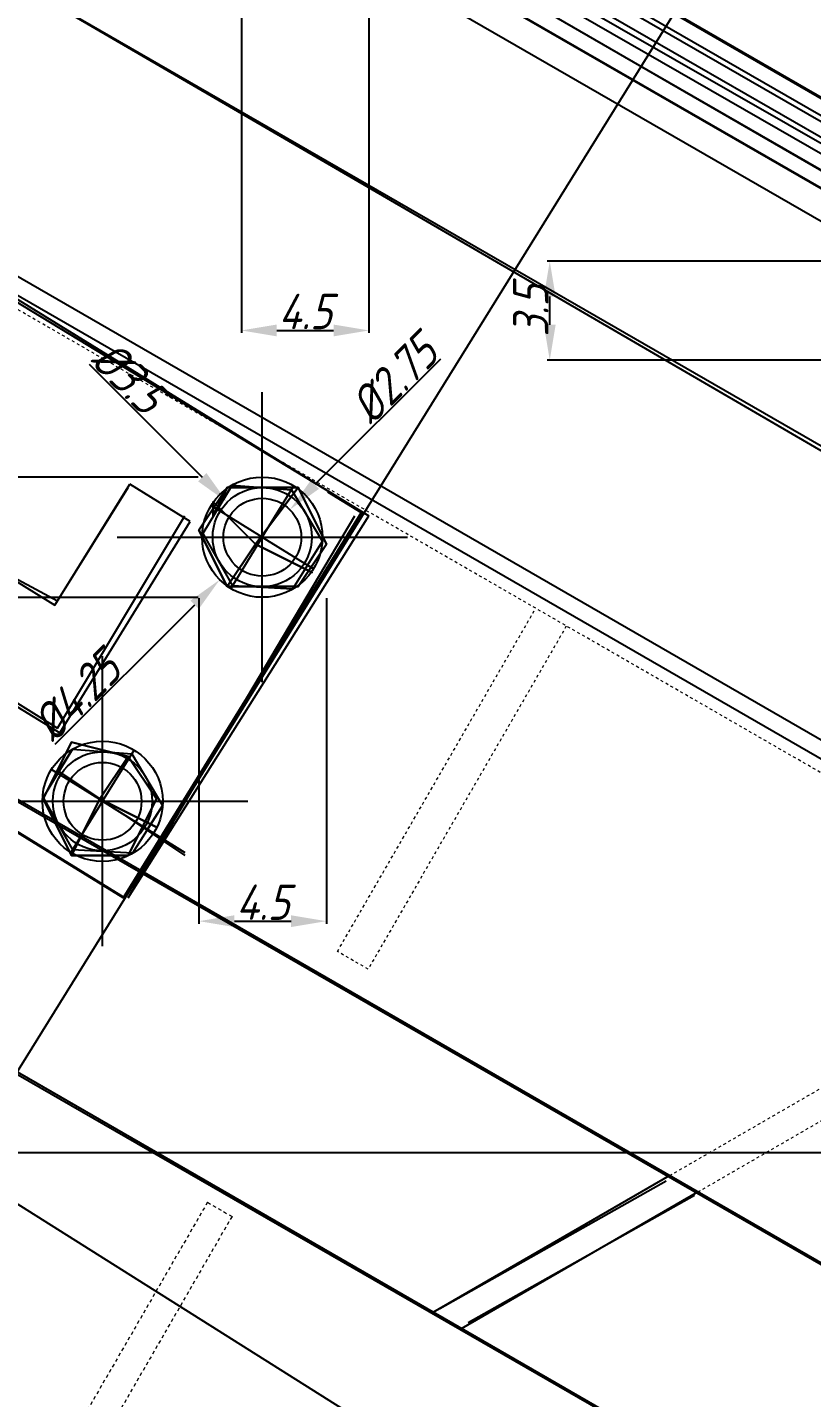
# Model space of a CAD drawing. Header units: millimetres. Extents: x 2787 to 6144, y -18 to 478.
# Drawn here: x 3219.94 to 3247.63, y 214.35 to 262.76 of the extents above; entities that cross this region are included whole.
import ezdxf

# ---------------------------------------------------------------- set-up
doc = ezdxf.new("R2010")
doc.units = ezdxf.units.MM
for name, pattern in [('ACAD_ISO02W100', [15, 12, -3]), ('CENTER', [50.8, 31.75, -6.35, 6.35, -6.35]), ('CENTER2', [28.575, 19.05, -3.175, 3.175, -3.175]), ('HIDDEN', [0.2, 0.1, -0.1])]:
    doc.linetypes.add(name, pattern=pattern)
for name, color, linetype in [('ADIM', 3, 'Continuous'), ('ADIM_CENTER', 1, 'Continuous'), ('ADIM_CLEAN', 3, 'Continuous'), ('ADIM_CLEAN_L', 3, 'Continuous')]:
    doc.layers.add(name, color=color, linetype=linetype)
for name, color, linetype, lineweight in [('图层1', 1, 'CENTER2', 25), ('图层2', 160, 'Continuous', 25), ('虚线', 8, 'ACAD_ISO02W100', 13)]:
    doc.layers.add(name, color=color, linetype=linetype, lineweight=lineweight)
doc.styles.get("Standard").update_dxf_attribs({"font": 'gbeitc.shx', "bigfont": 'gbcbig.shx'})
doc.dimstyles.new('ADIM', dxfattribs={"dimscale": 0.5, "dimtxt": 2.5, "dimasz": 2.5, "dimexe": 0.18, "dimexo": 0.0625, "dimgap": 0.09, "dimtad": 1, "dimdec": 4, "dimzin": 0, "dimdsep": 46, "dimtxsty": 'Standard', "dimcen": 0.09, "dimadec": 0, "dimazin": 0, "dimtfac": 1, "dimtdec": 4, "dimtofl": 0, "dimtmove": 0, "dimatfit": 3, "dimfxl": 1, "dimtolj": 1, "dimtzin": 0, "dimarcsym": 0})

# ---------------------------------------------------------------- blocks, each defined once
blk = doc.blocks.new('*D18')
at = {"layer": 'ADIM', "color": 0, "lineweight": -2, "transparency": 16777216}
for p, q in [((3249.969, 223), (3116.64, 223)), ((3116.73, 172.25), (3116.73, 221.75)), ((3249.969, 171), (3116.64, 171))]:
    blk.add_line(p, q, dxfattribs=at)
at = {"layer": 'ADIM', "color": 0, "transparency": 16777216}
for points in [[(3116.521, 221.75), (3116.938, 221.75), (3116.73, 223)], [(3116.521, 172.25), (3116.938, 172.25), (3116.73, 171)]]:
    blk.add_solid(points, dxfattribs=at)
at = {"layer": 'Defpoints', "color": 0, "transparency": 16777216}
for p in [(3116.73, 223), (3250, 223), (3250, 171)]:
    blk.add_point(p, dxfattribs=at)
at = {"layer": 'ADIM', "color": 0, "transparency": 16777216, "insert": (3116.06, 197), "char_height": 1.25, "attachment_point": 5, "rotation": 90}
blk.add_mtext('\\A1;52', dxfattribs=at)
blk = doc.blocks.new('*D116')
at = {"layer": 'ADIM', "color": 0, "lineweight": -2, "transparency": 16777216}
for p, q in [((3192.516, 238.027), (3223.95, 288.725)), ((3247.84, 273.808), (3224.965, 287.99)), ((3217.516, 222.527), (3248.95, 273.225))]:
    blk.add_line(p, q, dxfattribs=at)
at = {"layer": 'ADIM', "color": 0, "transparency": 16777216}
for points in [[(3225.074, 288.167), (3224.855, 287.813), (3223.902, 288.649)], [(3247.95, 273.985), (3247.73, 273.63), (3248.902, 273.149)]]:
    blk.add_solid(points, dxfattribs=at)
at = {"layer": 'Defpoints', "color": 0, "transparency": 16777216}
for p in [(3223.902, 288.649), (3192.5, 238), (3217.5, 222.5)]:
    blk.add_point(p, dxfattribs=at)
at = {"layer": 'ADIM', "color": 0, "transparency": 16777216, "insert": (3236.755, 281.468), "char_height": 1.25, "attachment_point": 5, "rotation": 328.2011}
blk.add_mtext('\\A1;29.42', dxfattribs=at)
blk = doc.blocks.new('*D119')
at = {"layer": 'ADIM', "color": 0, "lineweight": -2, "transparency": 16777216}
for p, q in [((3217.526, 222.483), (3247.006, 203.922)), ((3209.026, 208.983), (3238.506, 190.422)), ((3239.095, 191.528), (3246.263, 202.913))]:
    blk.add_line(p, q, dxfattribs=at)
at = {"layer": 'ADIM', "color": 0, "transparency": 16777216}
for points in [[(3246.087, 203.024), (3246.44, 202.802), (3246.929, 203.97)], [(3238.919, 191.639), (3239.272, 191.417), (3238.429, 190.47)]]:
    blk.add_solid(points, dxfattribs=at)
at = {"layer": 'Defpoints', "color": 0, "transparency": 16777216}
for p in [(3217.5, 222.5), (3209, 209), (3246.929, 203.97)]:
    blk.add_point(p, dxfattribs=at)
at = {"layer": 'ADIM', "color": 0, "transparency": 16777216, "insert": (3242.112, 197.577), "char_height": 1.25, "attachment_point": 5, "rotation": 57.8043}
blk.add_mtext('\\A1;15.95', dxfattribs=at)
blk = doc.blocks.new('*D139')
at = {"layer": 'ADIM', "color": 0, "lineweight": -2, "transparency": 16777216}
for p, q in [((3226, 242.59), (3226, 231.09)), ((3230.5, 242.59), (3230.5, 231.09)), ((3227.25, 231.18), (3229.25, 231.18))]:
    blk.add_line(p, q, dxfattribs=at)
at = {"layer": 'ADIM', "color": 0, "transparency": 16777216}
for points in [[(3227.25, 231.388), (3227.25, 230.971), (3226, 231.18)], [(3229.25, 231.388), (3229.25, 230.971), (3230.5, 231.18)]]:
    blk.add_solid(points, dxfattribs=at)
at = {"layer": 'Defpoints', "color": 0, "transparency": 16777216}
for p in [(3226, 242.621), (3230.5, 242.621), (3230.5, 231.18)]:
    blk.add_point(p, dxfattribs=at)
at = {"layer": 'ADIM', "color": 0, "transparency": 16777216, "insert": (3228.25, 231.85), "char_height": 1.25, "attachment_point": 5}
blk.add_mtext('\\A1;4.5', dxfattribs=at)
blk = doc.blocks.new('*D140')
at = {"layer": 'ADIM', "color": 0, "lineweight": -2, "transparency": 16777216}
for p, q in [((3225.969, 246.871), (3214.805, 246.871)), ((3214.895, 243.871), (3214.895, 245.621)), ((3225.969, 242.621), (3214.805, 242.621))]:
    blk.add_line(p, q, dxfattribs=at)
at = {"layer": 'ADIM', "color": 0, "transparency": 16777216}
for points in [[(3214.687, 245.621), (3215.103, 245.621), (3214.895, 246.871)], [(3214.687, 243.871), (3215.103, 243.871), (3214.895, 242.621)]]:
    blk.add_solid(points, dxfattribs=at)
at = {"layer": 'Defpoints', "color": 0, "transparency": 16777216}
for p in [(3214.895, 246.871), (3226, 246.871), (3226, 242.621)]:
    blk.add_point(p, dxfattribs=at)
at = {"layer": 'ADIM', "color": 0, "transparency": 16777216, "insert": (3214.225, 244.746), "char_height": 1.25, "attachment_point": 5, "rotation": 90}
blk.add_mtext('\\A1;4.25', dxfattribs=at)
blk = doc.blocks.new('*D141')
at = {"layer": 'ADIM', "color": 0, "lineweight": -2, "transparency": 16777216}
for p, q in [((3234.531, 251.042), (3230.092, 246.603)), ((3228.191, 244.746), (3228.281, 244.746)), ((3228.236, 244.701), (3228.236, 244.791))]:
    blk.add_line(p, q, dxfattribs=at)
at = {"layer": 'ADIM', "color": 0, "transparency": 16777216}
blk.add_solid([(3229.944, 246.75), (3230.239, 246.455), (3229.208, 245.719)], dxfattribs=at)
at = {"layer": 'Defpoints', "color": 0, "transparency": 16777216}
for p in [(3229.208, 245.719), (3228.236, 244.746)]:
    blk.add_point(p, dxfattribs=at)
at = {"layer": 'ADIM', "color": 0, "transparency": 16777216, "insert": (3232.874, 250.333), "char_height": 1.25, "attachment_point": 5, "rotation": 45}
blk.add_mtext('\\A1;%%c2.75', dxfattribs=at)
blk = doc.blocks.new('*D142')
at = {"layer": 'ADIM', "color": 0, "lineweight": -2, "transparency": 16777216}
for p, q in [((3222.12, 250.862), (3226.114, 246.868)), ((3228.191, 244.746), (3228.281, 244.746)), ((3228.236, 244.701), (3228.236, 244.791))]:
    blk.add_line(p, q, dxfattribs=at)
at = {"layer": 'ADIM', "color": 0, "transparency": 16777216}
blk.add_solid([(3226.262, 247.015), (3225.967, 246.72), (3226.998, 245.984)], dxfattribs=at)
at = {"layer": 'Defpoints', "color": 0, "transparency": 16777216}
for p in [(3226.998, 245.984), (3228.236, 244.746)]:
    blk.add_point(p, dxfattribs=at)
at = {"layer": 'ADIM', "color": 0, "transparency": 16777216, "insert": (3223.519, 250.411), "char_height": 1.25, "attachment_point": 5, "rotation": 315}
blk.add_mtext('\\A1;%%c3.5', dxfattribs=at)
blk = doc.blocks.new('*D143')
at = {"layer": 'ADIM', "color": 0, "lineweight": -2, "transparency": 16777216}
for p, q in [((3228.191, 244.746), (3228.281, 244.746)), ((3228.236, 244.701), (3228.236, 244.791)), ((3220.922, 237.433), (3225.849, 242.36))]:
    blk.add_line(p, q, dxfattribs=at)
at = {"layer": 'ADIM', "color": 0, "transparency": 16777216}
blk.add_solid([(3225.702, 242.507), (3225.996, 242.213), (3226.733, 243.244)], dxfattribs=at)
at = {"layer": 'Defpoints', "color": 0, "transparency": 16777216}
for p in [(3228.236, 244.746), (3226.733, 243.244)]:
    blk.add_point(p, dxfattribs=at)
at = {"layer": 'ADIM', "color": 0, "transparency": 16777216, "insert": (3221.667, 239.126), "char_height": 1.25, "attachment_point": 5, "rotation": 45}
blk.add_mtext('\\A1;%%c4.25', dxfattribs=at)
blk = doc.blocks.new('*D285')
at = {"layer": 'ADIM', "color": 0, "lineweight": -2, "transparency": 16777216}
for p, q in [((3227.497, 263.469), (3227.497, 251.961)), ((3232, 263.469), (3232, 251.961)), ((3228.747, 252.051), (3230.75, 252.051))]:
    blk.add_line(p, q, dxfattribs=at)
at = {"layer": 'ADIM', "color": 0, "transparency": 16777216}
for points in [[(3228.747, 252.259), (3228.747, 251.842), (3227.497, 252.051)], [(3230.75, 252.259), (3230.75, 251.842), (3232, 252.051)]]:
    blk.add_solid(points, dxfattribs=at)
at = {"layer": 'Defpoints', "color": 0, "transparency": 16777216}
for p in [(3227.497, 263.5), (3232, 263.5), (3232, 252.051)]:
    blk.add_point(p, dxfattribs=at)
at = {"layer": 'ADIM', "color": 0, "transparency": 16777216, "insert": (3229.748, 252.721), "char_height": 1.25, "attachment_point": 5}
blk.add_mtext('\\A1;4.5', dxfattribs=at)
blk = doc.blocks.new('*D296')
at = {"layer": 'ADIM', "color": 0, "lineweight": -2, "transparency": 16777216}
for p, q in [((3248.969, 254.5), (3238.294, 254.5)), ((3238.384, 252.25), (3238.384, 253.25)), ((3248.969, 251), (3238.294, 251))]:
    blk.add_line(p, q, dxfattribs=at)
at = {"layer": 'ADIM', "color": 0, "transparency": 16777216}
for points in [[(3238.176, 253.25), (3238.593, 253.25), (3238.384, 254.5)], [(3238.176, 252.25), (3238.593, 252.25), (3238.384, 251)]]:
    blk.add_solid(points, dxfattribs=at)
at = {"layer": 'Defpoints', "color": 0, "transparency": 16777216}
for p in [(3238.384, 254.5), (3249, 254.5), (3249, 251)]:
    blk.add_point(p, dxfattribs=at)
at = {"layer": 'ADIM', "color": 0, "transparency": 16777216, "insert": (3237.714, 252.75), "char_height": 1.25, "attachment_point": 5, "rotation": 90}
blk.add_mtext('\\A1;3.5', dxfattribs=at)

msp = doc.modelspace()

# ---------------------------------------------------------------- linework, layer by layer
at = {"color": 7, "linetype": 'Continuous'}
for p, q in [((3311.37935, 222.77051), (2940.37771, 437.16871)), ((3311.73816, 223.42938), (2941.40234, 437.44281)), ((2938.07939, 435.90163), (3310.39692, 221.03064)), ((2937.57954, 435.03552), (3309.89707, 220.16453)), ((3301.98786, 206.39642), (2916.78722, 428.70611)), ((3293.99028, 192.53862), (2941.90922, 395.73441)), ((3311.15737, 222.3774), (3216.17537, 277.21528)), ((3310.66574, 221.50672), (3215.67544, 276.3494)), ((3214.76382, 267.12983), (3260.66779, 240.63784)), ((3289.57889, 185.43401), (3210.45581, 231.11574)), ((3234.26764, 217.36797), (3242.61721, 222.19054)), ((3235.26754, 216.79068), (3243.61731, 221.61337))]:
    msp.add_line(p, q, dxfattribs=at)
for p, q in [((3220.91583, 242.33948), (3223.56404, 246.61435)), ((3225.6916, 245.30153), (3223.56404, 246.61435)), ((3214.74591, 246.14666), (3220.91583, 242.33948)), ((3221.08151, 237.8304), (3225.6916, 245.30153)), ((3212.78403, 242.9504), (3221.08151, 237.8304))]:
    msp.add_line(p, q)
msp.add_lwpolyline([(3230.53268, 246.35345), (3231.72125, 245.62004), (3223.3192, 232.00367), (3198.10764, 247.56059), (3206.50968, 261.17696), (3219.26119, 253.30859)])
msp.add_lwpolyline([(3198.17461, 247.55873), (3223.38617, 232.00181), (3231.78822, 245.61818), (3206.57666, 261.1751)], close=True)
for centre, radius in [((3228.23558, 244.74644), 2.125), ((3228.23558, 244.74644), 1.375), ((3222.59541, 235.4156), 2.125), ((3222.59541, 235.4156), 1.375)]:
    msp.add_circle(centre, radius)
at = {"layer": 'ADIM_CENTER', "linetype": 'CENTER'}
for p, q in [((3228.23558, 239.62144), (3228.23558, 249.87144)), ((3228.23558, 239.99644), (3228.23558, 249.49644)), ((3228.23558, 240.37144), (3228.23558, 249.12144)), ((3223.11058, 244.74644), (3233.36058, 244.74644)), ((3223.48558, 244.74644), (3232.98558, 244.74644)), ((3223.86058, 244.74644), (3232.61058, 244.74644)), ((3222.59541, 230.2906), (3222.59541, 240.5406)), ((3222.59541, 230.6656), (3222.59541, 240.1656)), ((3222.59541, 231.0406), (3222.59541, 239.7906)), ((3217.47041, 235.4156), (3227.72041, 235.4156)), ((3217.84541, 235.4156), (3227.34541, 235.4156)), ((3218.22041, 235.4156), (3226.97041, 235.4156))]:
    msp.add_line(p, q, dxfattribs=at)
at = {"layer": 'ADIM_CLEAN'}
for points in [[(3227, 243), (3226, 245), (3227, 246.5), (3229.5, 246.5), (3230.5, 244.5), (3229.5, 243)], [(3228, 244.5), (3226.5, 246), (3226.5, 245.5), (3227, 246.5), (3226, 245), (3227, 243)], [(3227, 246.5), (3226.5, 245.5), (3226.5, 246), (3228, 244.5), (3229.5, 246.5)], [(3229.5, 243), (3230.5, 244.5), (3229.5, 246.5), (3228, 244.5), (3230, 243.5), (3228, 244.5), (3227, 243)], [(3221.5, 237.5), (3223.5, 237), (3224.5, 235.5), (3223.5, 233.5), (3221.5, 233.5), (3220.5, 235.5)], [(3220.5, 235.5), (3221.5, 233.5), (3222.5, 235.5), (3223.5, 237), (3221.5, 237.5)], [(3223.5, 237), (3222.5, 235.5), (3224.5, 234.5), (3222.5, 235.5), (3221.5, 233.5), (3223.5, 233.5), (3224.5, 235.5)]]:
    msp.add_lwpolyline(points, close=True, dxfattribs=at)
for centre, radius in [((3228.23558, 244.74644), 2.125), ((3228.23558, 244.74644), 1.75), ((3228.23558, 244.74644), 1.375), ((3222.59541, 235.4156), 2.125), ((3222.59541, 235.4156), 1.75), ((3222.59541, 235.4156), 1.375)]:
    msp.add_circle(centre, radius, dxfattribs=at)
at = {"layer": 'ADIM_CLEAN_L'}
for p, q in [((2941.5, 437.5), (3311.5, 223.5)), ((2940.5, 437), (3311.5, 223)), ((2938.5, 436.5), (3311, 222)), ((2938, 436), (3310.5, 221)), ((2917, 428), (3301.5, 206)), ((2942, 395.5), (3294, 192.5)), ((3216, 277), (3311, 222.5)), ((3215.5, 276.5), (3310.5, 221.5)), ((3215, 267), (3260.5, 240.5)), ((3206.5, 261), (3232, 245.5)), ((3221, 242.5), (3223.5, 246.5)), ((3214.5, 246), (3221, 242.5)), ((3221, 238), (3225.5, 245.5)), ((3223.5, 232), (3231.5, 245.5)), ((3223.5, 232), (3232, 245.5)), ((3213, 243), (3221, 238)), ((3221, 236.5), (3225.5, 233.5)), ((3210.5, 231), (3289.5, 185.5)), ((3234.5, 217.5), (3242.5, 222)), ((3235.5, 217), (3243.5, 221.5))]:
    msp.add_line(p, q, dxfattribs=at)
at = {"layer": '图层1'}
for p, q in [((3228.23558, 244.74644), (3229.34983, 246.55589)), ((3228.23558, 244.74644), (3226.43112, 245.86873)), ((3228.23558, 244.74644), (3227.12134, 242.937)), ((3228.23558, 244.74644), (3230.04005, 243.62416)), ((3222.59541, 235.4156), (3223.70966, 237.22504)), ((3222.59541, 235.4156), (3220.79095, 236.53789)), ((3222.59541, 235.4156), (3221.48117, 233.60616)), ((3222.59541, 235.4156), (3224.39988, 234.29331)), ((3222.59541, 235.4156), (3225.49656, 233.61123))]:
    msp.add_line(p, q, dxfattribs=at)
at = {"layer": '图层2'}
for p, q in [((3227.17194, 246.58561), (3226.13335, 244.87642)), ((3226.64341, 245.7367), (3227.17194, 246.58561)), ((3227.17194, 246.58561), (3229.2715, 246.42307)), ((3229.2715, 246.42307), (3230.35544, 244.59866)), ((3226.43112, 245.86873), (3226.64341, 245.7367)), ((3226.13335, 244.87642), (3227.18047, 243.03304)), ((3230.35858, 244.60367), (3229.29694, 242.90871)), ((3229.82776, 243.75619), (3230.35858, 244.60367)), ((3230.04005, 243.62416), (3229.82776, 243.75619)), ((3229.29694, 242.90871), (3227.18047, 243.03304)), ((3221.53177, 237.25476), (3220.49318, 235.54558)), ((3221.00324, 236.40585), (3221.53177, 237.25476)), ((3221.53177, 237.25476), (3223.63133, 237.09222)), ((3223.63133, 237.09222), (3224.71527, 235.26781)), ((3220.79095, 236.53789), (3221.00324, 236.40585)), ((3220.49318, 235.54558), (3221.5403, 233.70219)), ((3224.71841, 235.27283), (3223.65677, 233.57786)), ((3224.18759, 234.42534), (3224.71841, 235.27283)), ((3224.39988, 234.29331), (3224.18759, 234.42534)), ((3223.65677, 233.57786), (3221.5403, 233.70219))]:
    msp.add_line(p, q, dxfattribs=at)
for centre, radius in [((3228.23558, 244.74644), 1.75), ((3228.23558, 244.74644), 1.375), ((3222.59541, 235.4156), 1.75), ((3222.59541, 235.4156), 1.375)]:
    msp.add_circle(centre, radius, dxfattribs=at)
at = {"layer": '虚线', "color": 251, "linetype": 'HIDDEN'}
for p, q in [((3302.15552, 205.14508), (2917.24074, 427.28979)), ((3242.61721, 222.19054), (3261.589, 233.14833)), ((3243.61731, 221.61337), (3262.81551, 232.70192))]:
    msp.add_line(p, q, dxfattribs=at)
at = {"layer": '虚线', "color": 8, "linetype": 'HIDDEN'}
for p, q in [((3230.88954, 230.10908), (3237.88574, 242.22688)), ((3238.96836, 241.60203), (3231.97207, 229.48408)), ((3231.97207, 229.48408), (3230.88954, 230.10908))]:
    msp.add_line(p, q, dxfattribs=at)
at = {"layer": '虚线', "ltscale": 0.01}
for p, q in [((3226.30019, 221.24629), (3219.30026, 209.12206)), ((3226.30019, 221.24629), (3227.16622, 220.74629)), ((3227.16622, 220.74629), (3220.16629, 208.62206))]:
    msp.add_line(p, q, dxfattribs=at)

# ---------------------------------------------------------------- dimensions: what is measured, and where the dimension line sits
at = {"layer": 'ADIM'}
for p1, p2, distance, text, picture, middle in [((3217.5, 222.5), (3192.5, 238), -59.59375, '29.42', '*D116', (3236.75536, 281.46832)), ((3209, 209), (3217.5, 222.5), -34.77692, '15.95', '*D119', (3242.1124, 197.57738))]:
    dim = msp.add_aligned_dim(p1=p1, p2=p2, distance=distance, text=text, dimstyle='ADIM', dxfattribs=at)
    dim.commit()
    dim.dimension.update_dxf_attribs({"geometry": picture, "text_midpoint": middle})
for base, p1, p2, picture, middle in [((3232, 252.05053), (3227.49698, 263.5), (3232, 263.5), '*D285', (3229.74849, 252.72053)), ((3230.5, 231.17967), (3226, 242.62144), (3230.5, 242.62144), '*D139', (3228.25, 231.84967))]:
    dim = msp.add_linear_dim(base=base, p1=p1, p2=p2, text='4.5', dimstyle='ADIM', dxfattribs=at)
    dim.commit()
    dim.dimension.update_dxf_attribs({"geometry": picture, "text_midpoint": middle})
for base, p1, p2, text, picture, middle in [((3238.38446, 254.5), (3249, 251), (3249, 254.5), '3.5', '*D296', (3237.71446, 252.75)), ((3214.89501, 246.87144), (3226, 242.62144), (3226, 246.87144), '4.25', '*D140', (3214.22501, 244.74644)), ((3116.72979, 223), (3250, 171), (3250, 223), '52', '*D18', (3116.05979, 197))]:
    dim = msp.add_linear_dim(base=base, p1=p1, p2=p2, angle=90, text=text, dimstyle='ADIM', dxfattribs=at)
    dim.commit()
    dim.dimension.update_dxf_attribs({"geometry": picture, "text_midpoint": middle})
for mpoint, text, picture, middle in [((3226.99815, 245.98388), '%%c3.5', '*D142', (3223.04525, 249.93678)), ((3229.20785, 245.71872), '%%c2.75', '*D141', (3233.34794, 249.85881)), ((3226.73298, 243.24384), '%%c4.25', '*D143', (3222.14121, 238.65207))]:
    dim = msp.add_radius_dim(center=(3228.23558, 244.74644), mpoint=mpoint, text=text, dimstyle='ADIM', dxfattribs=at)
    dim.commit()
    dim.dimension.update_dxf_attribs({"geometry": picture, "text_midpoint": middle, "dimtype": 164})

doc.saveas('drawing.dxf')
